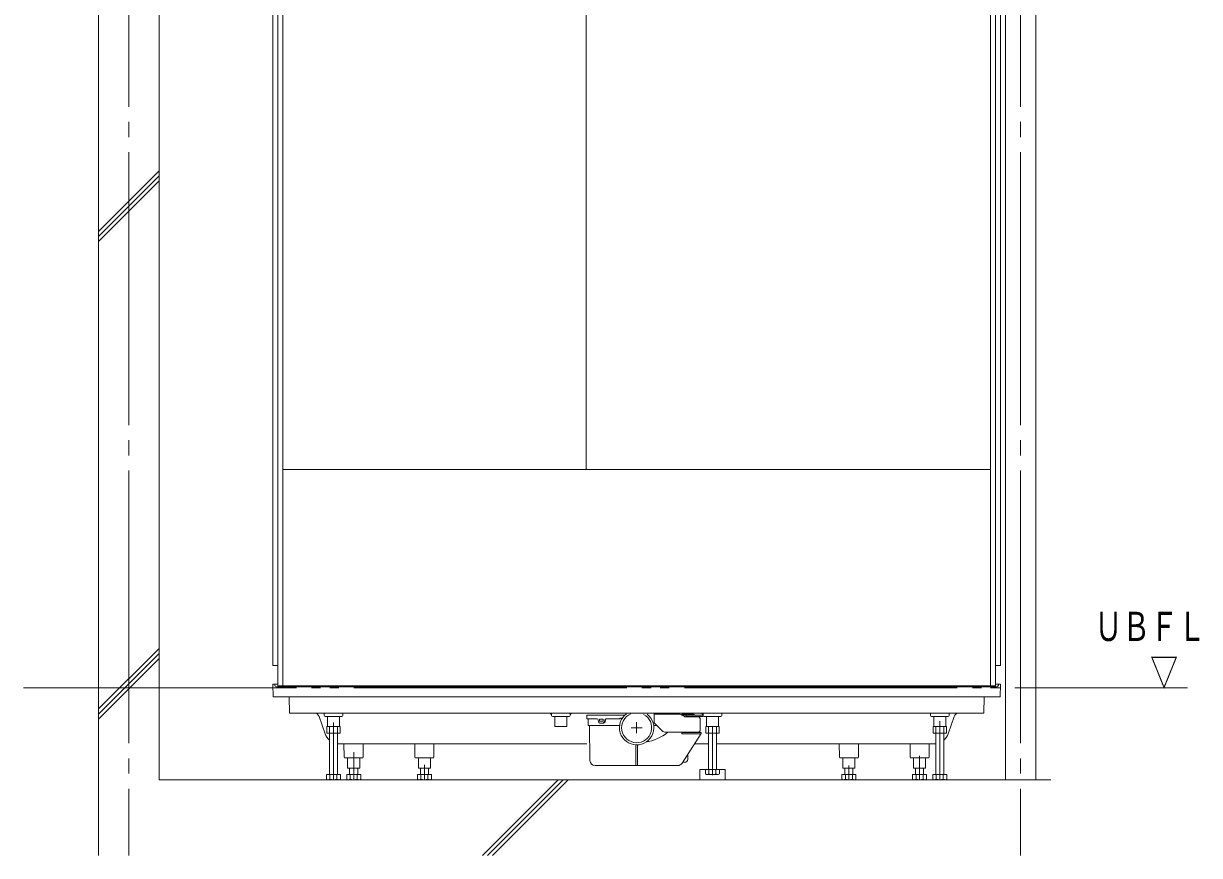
# Model space of a CAD drawing. Units: millimetres on the paper. Extents: x -305 to 305, y -152 to 152.
# Drawn here: x -146.6 to -69.1, y 20 to 74.9 of the extents above; entities that cross this region are included whole.
import ezdxf
from ezdxf.enums import TextEntityAlignment as Align

# ---------------------------------------------------------------- set-up
doc = ezdxf.new("R2010")
doc.units = ezdxf.units.MM
for name, pattern in [('DASHED2', [3, 2, -1]), ('LONG_CHAIN', [21, 18, -1, 1, -1]), ('LONG_DOUBLE_CHAIN', [21.8, 18, -1, 0.6, -0.6, 0.6, -1])]:
    doc.linetypes.add(name, pattern=pattern)
doc.layers.add('0-1_VIEW0001', color=7, linetype='DASHED2', lineweight=9)
doc.styles.add('ＭＳ ゴシック', font='')
doc.styles.get('ＭＳ ゴシック').set_extended_font_data('MS Gothic')

msp = doc.modelspace()

# ---------------------------------------------------------------- linework, layer by layer
at = {"layer": '0-1_VIEW0001', "linetype": 'Continuous'}
for p, q in [((-141.686, 108.425), (-141.686, 20.025)), ((-137.686, 108.425), (-137.686, 25.025)), ((-81.852, 108.425), (-81.852, 25.025)), ((-79.852, 108.425), (-79.852, 25.025)), ((-130.185, 32.558), (-130.185, 97.758)), ((-82.185, 32.558), (-82.185, 97.758)), ((-129.851, 31.225), (-129.851, 97.258)), ((-129.518, 44.625), (-129.518, 97.258)), ((-109.518, 45.491), (-109.518, 97.258)), ((-82.851, 31.225), (-82.851, 97.258)), ((-82.518, 31.225), (-82.518, 97.258)), ((-141.684, 61.203), (-137.684, 65.203)), ((-141.684, 60.87), (-137.684, 64.87)), ((-141.684, 60.537), (-137.684, 64.537)), ((-129.518, 45.491), (-82.851, 45.491)), ((-129.518, 31.225), (-129.518, 44.625)), ((-141.683, 29.691), (-137.683, 33.691)), ((-141.683, 29.358), (-137.683, 33.358)), ((-141.683, 29.024), (-137.683, 33.024)), ((-129.851, 32.558), (-130.185, 32.558)), ((-82.185, 32.558), (-82.518, 32.558)), ((-130.185, 31.325), (-130.17, 30.491)), ((-129.851, 31.325), (-130.185, 31.325)), ((-130.051, 31.292), (-130.05, 31.256)), ((-129.95, 31.158), (-82.419, 31.158)), ((-129.851, 31.225), (-82.518, 31.225)), ((-82.185, 31.325), (-82.518, 31.325)), ((-82.319, 31.292), (-82.319, 31.256)), ((-82.185, 31.325), (-82.199, 30.491)), ((-130.17, 30.491), (-82.199, 30.491)), ((-129.105, 30.491), (-129.086, 29.425)), ((-83.264, 30.491), (-83.283, 29.425)), ((-83.283, 29.425), (-129.086, 29.425)), ((-126.732, 28.058), (-127.138, 29.203)), ((-126.805, 29.425), (-126.803, 29.257)), ((-126.736, 29.191), (-126.185, 29.191)), ((-126.585, 28.525), (-126.585, 29.191)), ((-125.634, 29.191), (-126.185, 29.191)), ((-125.785, 28.525), (-125.785, 29.191)), ((-125.564, 29.425), (-125.567, 29.257)), ((-111.805, 29.425), (-111.803, 29.257)), ((-111.736, 29.191), (-111.185, 29.191)), ((-110.634, 29.191), (-111.185, 29.191)), ((-110.785, 28.525), (-110.785, 29.191)), ((-110.564, 29.425), (-110.567, 29.257)), ((-109.468, 29.258), (-109.468, 29.058)), ((-109.451, 29.041), (-108.789, 29.041)), ((-106.953, 29.291), (-109.435, 29.291)), ((-109.385, 29.041), (-109.385, 28.608)), ((-108.723, 28.983), (-108.707, 28.852)), ((-108.633, 28.898), (-108.633, 29.005)), ((-108.616, 29.021), (-108.415, 29.021)), ((-108.616, 28.881), (-108.415, 28.881)), ((-108.365, 28.765), (-108.608, 28.765)), ((-108.398, 28.898), (-108.398, 29.005)), ((-108.293, 28.984), (-108.313, 28.85)), ((-108.246, 28.984), (-108.266, 28.85)), ((-108.227, 29.041), (-107.301, 29.041)), ((-107.285, 29.075), (-107.285, 29.058)), ((-107.268, 29.091), (-107.125, 29.091)), ((-105.018, 29.371), (-105.018, 28.761)), ((-105.018, 28.775), (-104.499, 28.256)), ((-103.406, 29.358), (-105.001, 29.358)), ((-103.035, 29.192), (-103.332, 29.34)), ((-103.233, 29.291), (-101.835, 29.291)), ((-102.496, 29.358), (-103.101, 29.358)), ((-102.151, 29.175), (-102.961, 29.175)), ((-102.911, 29.191), (-102.911, 29.291)), ((-102.911, 29.191), (-101.835, 29.191)), ((-102.901, 29.175), (-102.901, 29.191)), ((-102.361, 29.291), (-102.378, 29.309)), ((-101.985, 28.325), (-101.985, 29.008)), ((-101.805, 29.425), (-101.803, 29.257)), ((-101.801, 29.225), (-101.801, 29.258)), ((-101.736, 29.191), (-101.185, 29.191)), ((-101.585, 28.525), (-101.585, 29.191)), ((-100.634, 29.191), (-101.185, 29.191)), ((-100.785, 28.525), (-100.785, 29.191)), ((-100.564, 29.425), (-100.567, 29.257)), ((-86.805, 29.425), (-86.803, 29.257)), ((-86.736, 29.191), (-86.185, 29.191)), ((-86.585, 28.525), (-86.585, 29.191)), ((-85.634, 29.191), (-86.185, 29.191)), ((-85.637, 28.058), (-85.232, 29.203)), ((-85.564, 29.425), (-85.567, 29.257)), ((-125.751, 28.091), (-126.618, 28.091)), ((-125.785, 28.525), (-126.585, 28.525)), ((-126.451, 28.525), (-126.451, 25.358)), ((-125.918, 28.525), (-125.918, 25.358)), ((-125.751, 28.525), (-125.751, 28.091)), ((-109.368, 28.591), (-107.31, 28.591)), ((-109.284, 28.575), (-109.264, 26.288)), ((-104.835, 28.591), (-105.059, 28.591)), ((-103.199, 28.158), (-104.263, 28.158)), ((-102.151, 28.158), (-104.263, 28.158)), ((-103.199, 28.158), (-103.199, 28.058)), ((-101.951, 28.141), (-103.199, 28.141)), ((-101.951, 28.058), (-103.199, 28.058)), ((-101.923, 28.073), (-103.191, 26.111)), ((-102.735, 28.158), (-102.735, 28.141)), ((-101.918, 28.108), (-101.918, 28.091)), ((-101.618, 28.525), (-101.618, 28.091)), ((-101.618, 28.091), (-100.751, 28.091)), ((-101.585, 28.525), (-100.785, 28.525)), ((-101.451, 28.525), (-101.451, 25.691)), ((-100.918, 28.525), (-100.918, 25.691)), ((-85.751, 28.091), (-86.618, 28.091)), ((-86.451, 28.525), (-86.451, 25.358)), ((-85.918, 28.525), (-85.918, 25.358)), ((-85.751, 28.525), (-85.751, 28.091)), ((-125.913, 27.391), (-109.462, 27.391)), ((-125.475, 26.524), (-125.49, 27.391)), ((-124.219, 27.391), (-124.234, 26.524)), ((-120.808, 26.524), (-120.823, 27.391)), ((-119.553, 27.391), (-119.568, 26.524)), ((-106.235, 27.326), (-106.235, 25.958)), ((-106.135, 27.326), (-106.135, 25.958)), ((-101.469, 27.391), (-102.348, 27.391)), ((-86.456, 27.391), (-100.897, 27.391)), ((-92.813, 27.391), (-92.798, 26.524)), ((-91.558, 26.524), (-91.543, 27.391)), ((-88.15, 27.391), (-88.135, 26.524)), ((-86.894, 26.524), (-86.879, 27.391)), ((-125.342, 26.458), (-125.408, 26.458)), ((-124.921, 26.458), (-125.342, 26.458)), ((-125.251, 25.791), (-125.251, 26.458)), ((-124.788, 26.458), (-124.921, 26.458)), ((-124.368, 26.458), (-124.788, 26.458)), ((-124.451, 25.791), (-124.451, 26.458)), ((-124.301, 26.458), (-124.368, 26.458)), ((-120.675, 26.458), (-120.742, 26.458)), ((-120.255, 26.458), (-120.675, 26.458)), ((-120.585, 25.791), (-120.585, 26.458)), ((-120.121, 26.458), (-120.255, 26.458)), ((-119.701, 26.458), (-120.121, 26.458)), ((-119.785, 25.791), (-119.785, 26.458)), ((-119.634, 26.458), (-119.701, 26.458)), ((-102.818, 26.358), (-102.818, 26.688)), ((-92.732, 26.458), (-92.665, 26.458)), ((-92.665, 26.458), (-92.245, 26.458)), ((-92.245, 26.458), (-92.111, 26.458)), ((-92.111, 26.458), (-91.691, 26.458)), ((-91.781, 25.791), (-91.781, 26.458)), ((-91.691, 26.458), (-91.624, 26.458)), ((-88.068, 26.458), (-88.002, 26.458)), ((-88.002, 26.458), (-87.581, 26.458)), ((-87.581, 26.458), (-87.448, 26.458)), ((-87.448, 26.458), (-87.028, 26.458)), ((-87.118, 25.791), (-87.118, 26.458)), ((-87.028, 26.458), (-86.961, 26.458)), ((-125.251, 25.791), (-124.451, 25.791)), ((-125.118, 25.791), (-125.118, 25.358)), ((-124.585, 25.791), (-124.585, 25.358)), ((-120.585, 25.791), (-119.785, 25.791)), ((-120.451, 25.791), (-120.451, 25.358)), ((-119.918, 25.791), (-119.918, 25.358)), ((-103.469, 25.958), (-108.93, 25.958)), ((-103.001, 26.175), (-103.149, 26.175)), ((-102.018, 25.691), (-102.018, 25.024)), ((-102.018, 25.691), (-100.351, 25.691)), ((-101.647, 25.691), (-101.647, 25.403)), ((-101.416, 25.691), (-101.416, 25.403)), ((-100.954, 25.691), (-100.954, 25.403)), ((-100.723, 25.691), (-100.723, 25.403)), ((-100.351, 25.691), (-100.351, 25.024)), ((-92.448, 25.791), (-92.448, 25.358)), ((-91.915, 25.791), (-91.915, 25.358)), ((-87.785, 25.791), (-87.785, 25.358)), ((-87.251, 25.791), (-87.251, 25.358)), ((-78.851, 25.025), (-137.686, 25.025)), ((-126.647, 25.358), (-126.647, 25.07)), ((-125.723, 25.358), (-126.647, 25.358)), ((-126.647, 25.07), (-126.568, 25.025)), ((-125.798, 25.025), (-126.565, 25.025)), ((-126.416, 25.358), (-126.416, 25.07)), ((-125.954, 25.358), (-125.954, 25.07)), ((-125.801, 25.025), (-125.723, 25.07)), ((-125.723, 25.358), (-125.723, 25.07)), ((-124.389, 25.358), (-125.313, 25.358)), ((-125.313, 25.358), (-125.313, 25.07)), ((-125.313, 25.07), (-125.235, 25.025)), ((-124.465, 25.025), (-125.231, 25.025)), ((-125.082, 25.358), (-125.082, 25.07)), ((-124.62, 25.358), (-124.62, 25.07)), ((-124.468, 25.025), (-124.389, 25.07)), ((-124.389, 25.358), (-124.389, 25.07)), ((-119.723, 25.358), (-120.647, 25.358)), ((-120.647, 25.358), (-120.647, 25.07)), ((-120.647, 25.07), (-120.568, 25.025)), ((-119.798, 25.025), (-120.565, 25.025)), ((-120.416, 25.358), (-120.416, 25.07)), ((-119.954, 25.358), (-119.954, 25.07)), ((-119.801, 25.025), (-119.723, 25.07)), ((-119.723, 25.358), (-119.723, 25.07)), ((-111.361, 25.025), (-116.361, 20.025)), ((-111.027, 25.025), (-116.027, 20.025)), ((-110.694, 25.025), (-115.694, 20.025)), ((-100.351, 25.025), (-102.018, 25.025)), ((-101.568, 25.358), (-101.647, 25.403)), ((-101.568, 25.358), (-100.801, 25.358)), ((-100.723, 25.403), (-100.801, 25.358)), ((-92.643, 25.358), (-92.643, 25.07)), ((-92.643, 25.358), (-91.719, 25.358)), ((-92.565, 25.025), (-92.643, 25.07)), ((-92.568, 25.025), (-91.801, 25.025)), ((-92.412, 25.358), (-92.412, 25.07)), ((-91.95, 25.358), (-91.95, 25.07)), ((-91.719, 25.07), (-91.798, 25.025)), ((-91.719, 25.358), (-91.719, 25.07)), ((-87.98, 25.358), (-87.98, 25.07)), ((-87.98, 25.358), (-87.056, 25.358)), ((-87.901, 25.025), (-87.98, 25.07)), ((-87.901, 25.025), (-87.135, 25.025)), ((-87.749, 25.358), (-87.749, 25.07)), ((-87.287, 25.358), (-87.287, 25.07)), ((-87.056, 25.07), (-87.135, 25.025)), ((-87.056, 25.358), (-87.056, 25.07)), ((-86.647, 25.358), (-86.647, 25.07)), ((-86.647, 25.358), (-85.723, 25.358)), ((-86.568, 25.025), (-86.647, 25.07)), ((-86.568, 25.025), (-85.802, 25.025)), ((-86.416, 25.358), (-86.416, 25.07)), ((-85.954, 25.358), (-85.954, 25.07)), ((-85.723, 25.07), (-85.801, 25.025)), ((-85.723, 25.358), (-85.723, 25.07))]:
    msp.add_line(p, q, dxfattribs=at)
at = {"layer": '0-1_VIEW0001', "linetype": 'LONG_CHAIN'}
for p, q in [((-139.685, 108.425), (-139.685, 20.025)), ((-80.851, 108.425), (-80.851, 20.025)), ((-126.185, 24.988), (-126.185, 28.804)), ((-106.185, 28.822), (-106.185, 28.094)), ((-86.185, 24.988), (-86.185, 28.89)), ((-106.549, 28.458), (-105.821, 28.458)), ((-101.185, 25.321), (-101.185, 28.5)), ((-124.851, 26.845), (-124.851, 25.025)), ((-87.518, 26.603), (-87.518, 25.025)), ((-120.185, 26.015), (-120.185, 25.025)), ((-92.185, 25.957), (-92.185, 25.025))]:
    msp.add_line(p, q, dxfattribs=at)
at = {"layer": '0-1_VIEW0001', "linetype": 'LONG_DOUBLE_CHAIN'}
msp.add_line((-146.632, 31.091), (-69.851, 31.091), dxfattribs=at)
at = {"layer": '0-1_VIEW0001', "linetype": 'Continuous'}
for points in [[(-110.785, 28.525), (-111.585, 28.525), (-111.585, 29.191)], [(-86.585, 28.525), (-85.785, 28.525), (-85.785, 29.191)], [(-125.751, 28.525), (-126.618, 28.525), (-126.618, 28.091)], [(-101.618, 28.525), (-100.751, 28.525), (-100.751, 28.091)], [(-85.751, 28.525), (-86.618, 28.525), (-86.618, 28.091)], [(-91.781, 25.791), (-92.581, 25.791), (-92.581, 26.458)], [(-87.118, 25.791), (-87.918, 25.791), (-87.918, 26.458)]]:
    msp.add_lwpolyline(points, dxfattribs=at)
for centre, radius, start, end in [((-130.084, 31.291), 0.0333, 1, 90), ((-129.95, 31.258), 0.1, 181, 270), ((-82.419, 31.258), 0.1, 270, 359), ((-82.285, 31.291), 0.0333, 90, 179), ((-127.452, 29.091), 0.333, 19.50245, 90), ((-126.736, 29.258), 0.0667, 181.00003, 270), ((-125.634, 29.258), 0.0667, 270, 358.99997), ((-111.969, 29.258), 0.167, 0.99991, 90), ((-111.736, 29.258), 0.0667, 180.99991, 270), ((-110.634, 29.258), 0.0667, 270, 358.99997), ((-110.4, 29.258), 0.167, 90, 178.99997), ((-109.435, 29.258), 0.0333, 90, 180), ((-109.451, 29.058), 0.0167, 180, 270), ((-108.789, 28.975), 0.0667, 7.02025, 90), ((-108.608, 28.865), 0.1, 187.02025, 270), ((-108.616, 29.005), 0.0167, 90, 180), ((-108.616, 28.898), 0.0167, 180, 270), ((-108.415, 29.005), 0.0167, 0, 90), ((-108.415, 28.898), 0.0167, 270, 0), ((-108.412, 28.865), 0.1, 270, 351.61497), ((-108.365, 28.865), 0.1, 270, 351.60161), ((-108.227, 28.975), 0.0667, 90, 171.61497), ((-108.18, 28.975), 0.0667, 90, 171.60161), ((-106.185, 28.458), 1.133, 126.30444, 51.66958), ((-107.301, 29.058), 0.0167, 270, 0), ((-107.268, 29.075), 0.0167, 90, 180), ((-106.185, 28.458), 0.992, 112.97152, 62.35202), ((-104.962, 29.196), 0.167, 103.64409, 109.62666), ((-103.406, 29.191), 0.167, 63.45684, 90), ((-103.101, 29.191), 0.167, 90, 142.92627), ((-102.961, 29.341), 0.167, 243.45684, 270), ((-102.496, 29.191), 0.167, 44.66615, 90), ((-102.176, 29.341), 0.167, 244.15807, 270), ((-102.151, 29.008), 0.167, 0, 90), ((-101.969, 29.258), 0.167, 1.00003, 90), ((-101.835, 29.258), 0.0333, 0, 90), ((-101.835, 29.225), 0.0333, 270, 0), ((-101.736, 29.258), 0.0667, 181.00003, 270), ((-100.634, 29.258), 0.0667, 270, 359.00009), ((-86.736, 29.258), 0.0667, 181.00003, 270), ((-85.634, 29.258), 0.0667, 270, 358.99997), ((-84.918, 29.091), 0.333, 90, 160.49755), ((-125.789, 28.391), 1, 199.50245, 228.55519), ((-109.368, 28.608), 0.0167, 180, 270), ((-109.3, 28.575), 0.0167, 0.5, 90), ((-106.185, 30.765), 3.324, 280.37768, 308.33802), ((-104.263, 28.491), 0.333, 225, 270), ((-102.151, 28.325), 0.167, 270, 0), ((-101.951, 28.108), 0.0333, 0, 90), ((-101.951, 28.091), 0.0333, 270, 0), ((-86.58, 28.391), 1, 311.44481, 340.49755), ((-105.681, 27.736), 0.0033, 180, 304.88769), ((-125.408, 26.525), 0.0667, 181, 270), ((-124.301, 26.525), 0.0667, 270, 359), ((-120.742, 26.525), 0.0667, 181, 270), ((-119.634, 26.525), 0.0667, 270, 359), ((-92.732, 26.525), 0.0667, 181, 270), ((-91.624, 26.525), 0.0667, 270, 359), ((-88.068, 26.525), 0.0667, 181, 270), ((-86.961, 26.525), 0.0667, 270, 359), ((-108.93, 26.291), 0.333, 180.5, 270), ((-103.471, 26.291), 0.333, 270, 327.14692), ((-103.001, 26.358), 0.183, 270, 0), ((-126.574, 25.325), 0.3, 271.20516, 301.93849), ((-126.185, 25.635), 0.611, 247.78221, 292.21882), ((-125.795, 25.325), 0.3, 238.06151, 268.79484), ((-125.241, 25.325), 0.3, 271.20516, 301.93849), ((-124.851, 25.635), 0.611, 247.78221, 292.21882), ((-124.462, 25.325), 0.3, 238.06151, 268.79484), ((-120.574, 25.325), 0.3, 271.20516, 301.93849), ((-120.185, 25.635), 0.611, 247.78221, 292.21882), ((-119.795, 25.325), 0.3, 238.06151, 268.79484), ((-101.574, 25.658), 0.3, 271.20516, 301.93849), ((-101.185, 25.968), 0.611, 247.78118, 292.2178), ((-100.795, 25.658), 0.3, 238.06151, 268.79485), ((-92.571, 25.325), 0.3, 271.20516, 301.93849), ((-92.181, 25.635), 0.611, 247.78118, 292.2178), ((-91.792, 25.325), 0.3, 238.06151, 268.79485), ((-87.908, 25.325), 0.3, 271.20516, 301.93849), ((-87.518, 25.635), 0.611, 247.78118, 292.2178), ((-87.128, 25.325), 0.3, 238.06151, 268.79485), ((-86.574, 25.325), 0.3, 271.20516, 301.93849), ((-86.185, 25.635), 0.611, 247.78118, 292.2178), ((-85.795, 25.325), 0.3, 238.06151, 268.79485)]:
    msp.add_arc(centre, radius, start, end, dxfattribs=at)

# ---------------------------------------------------------------- texts
at = {"layer": '0-1_VIEW0001', "style": 'ＭＳ ゴシック', "width": 0.7}
for s, p in [('ＵＢＦＬ', (-75.976, 33.603)), ('\u3000\u3000▽', (-75.976, 30.605))]:
    msp.add_text(s, height=1.921, dxfattribs=at).set_placement(p, align=Align.BOTTOM_LEFT)

doc.saveas('drawing.dxf')
